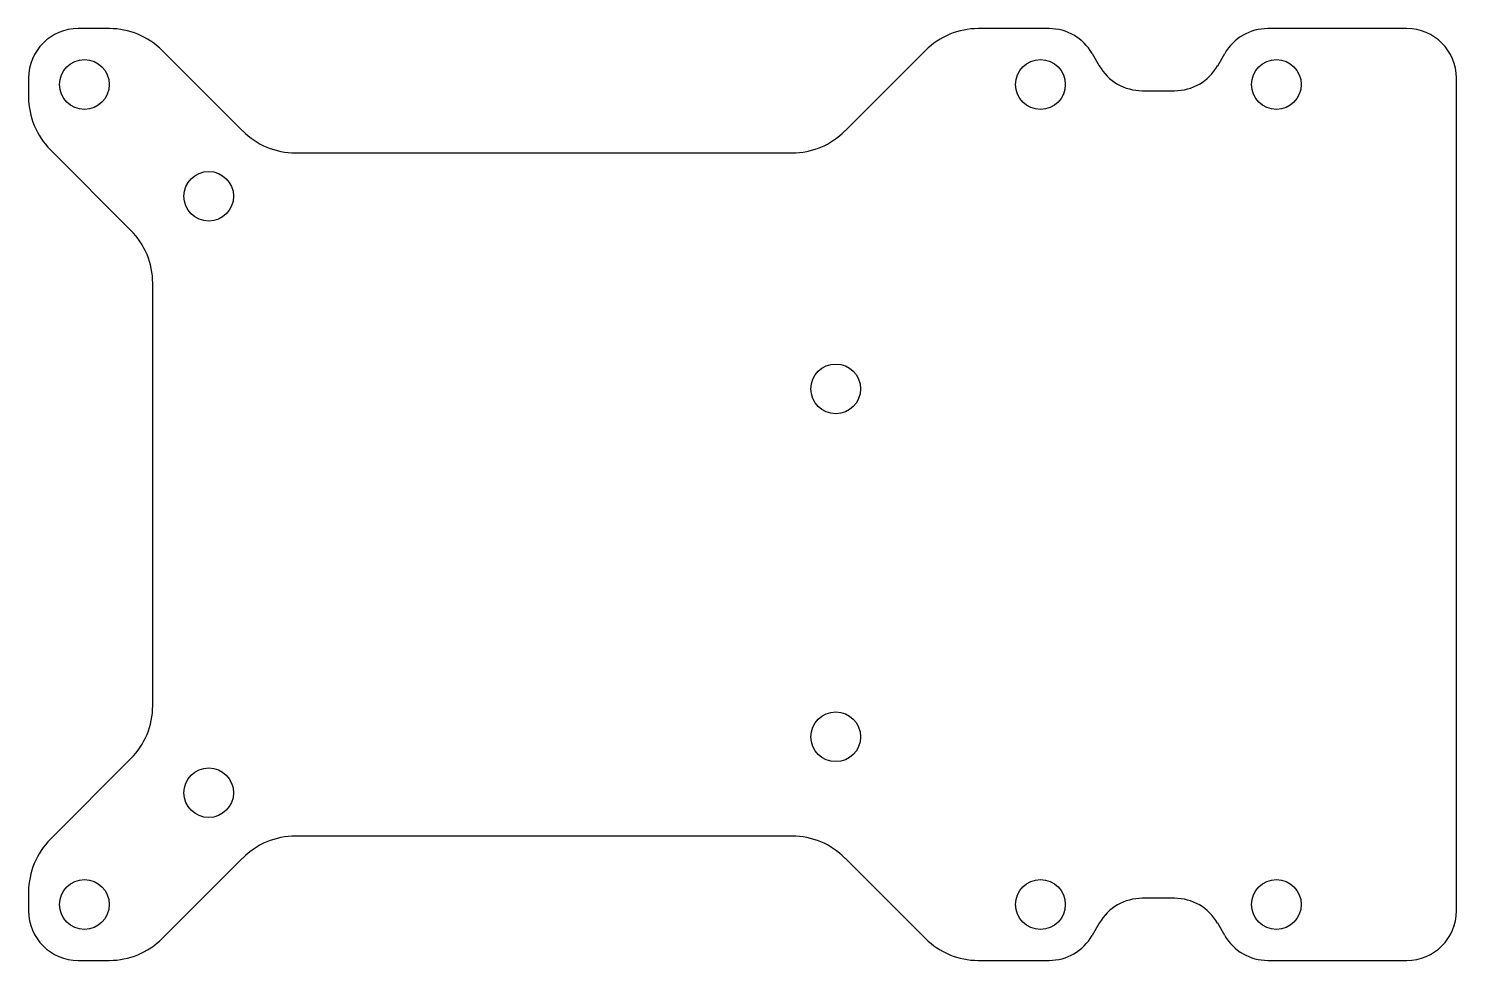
# Model space of a CAD drawing. Header units: millimetres. Extents: x -53 to 63, y -38 to 38.
import ezdxf

# ---------------------------------------------------------------- set-up
doc = ezdxf.new("R2010")
doc.units = ezdxf.units.MM

msp = doc.modelspace()

# ---------------------------------------------------------------- linework, layer by layer
at = {"color": 7, "linetype": 'Continuous', "lineweight": 25}
for p, q in [((-45.99, 37.5), (-48.5, 37.5)), ((29.69, 37.5), (23.99, 37.5)), ((58.5, 37.5), (47.31, 37.5)), ((-41.74, 35.74), (-35.26, 29.26)), ((13.26, 29.26), (19.74, 35.74)), ((33.15, 35.5), (33.73, 34.5)), ((43.27, 34.5), (43.85, 35.5)), ((-52.5, 33.5), (-52.5, 31.99)), ((62.5, -33.5), (62.5, 33.5)), ((37.2, 32.5), (39.8, 32.5)), ((-44.26, 21.26), (-50.74, 27.74)), ((-31.01, 27.5), (9.01, 27.5)), ((-42.5, -17.01), (-42.5, 17.01)), ((-50.74, -27.74), (-44.26, -21.26)), ((9.01, -27.5), (-31.01, -27.5)), ((-35.26, -29.26), (-41.74, -35.74)), ((19.74, -35.74), (13.26, -29.26)), ((-52.5, -31.99), (-52.5, -33.5)), ((39.8, -32.5), (37.2, -32.5)), ((33.73, -34.5), (33.15, -35.5)), ((43.85, -35.5), (43.27, -34.5)), ((-48.5, -37.5), (-45.99, -37.5)), ((23.99, -37.5), (29.69, -37.5)), ((47.31, -37.5), (58.5, -37.5))]:
    msp.add_line(p, q, dxfattribs=at)
for centre in [(-48, 33), (29, 33), (48, 33), (-37.99, 24), (12.51, 8.5), (12.51, -19.5), (-37.99, -24), (-48, -33), (29, -33), (48, -33)]:
    msp.add_circle(centre, 2, dxfattribs=at)
for centre, radius, start, end in [((-48.5, 33.5), 4, 90, 180), ((-45.99, 31.5), 6, 45, 90), ((23.99, 31.5), 6, 90, 135), ((29.69, 33.5), 4, 30, 90), ((47.31, 33.5), 4, 90, 150), ((58.5, 33.5), 4, 0, 90), ((39.8, 36.5), 4, 270, 330), ((37.2, 36.5), 4, 210, 270), ((-46.5, 31.99), 6, 180, 225), ((-31.01, 33.5), 6, 225, 270), ((9.01, 33.5), 6, 270, 315), ((-48.5, 17.01), 6, 0, 45), ((-48.5, -17.01), 6, 315, 0), ((-31.01, -33.5), 6, 90, 135), ((9.01, -33.5), 6, 45, 90), ((-46.5, -31.99), 6, 135, 180), ((37.2, -36.5), 4, 90, 150), ((39.8, -36.5), 4, 30, 90), ((-48.5, -33.5), 4, 180, 270), ((58.5, -33.5), 4, 270, 0), ((29.69, -33.5), 4, 270, 330), ((47.31, -33.5), 4, 210, 270), ((-45.99, -31.5), 6, 270, 315), ((23.99, -31.5), 6, 225, 270)]:
    msp.add_arc(centre, radius, start, end, dxfattribs=at)

doc.saveas('drawing.dxf')
